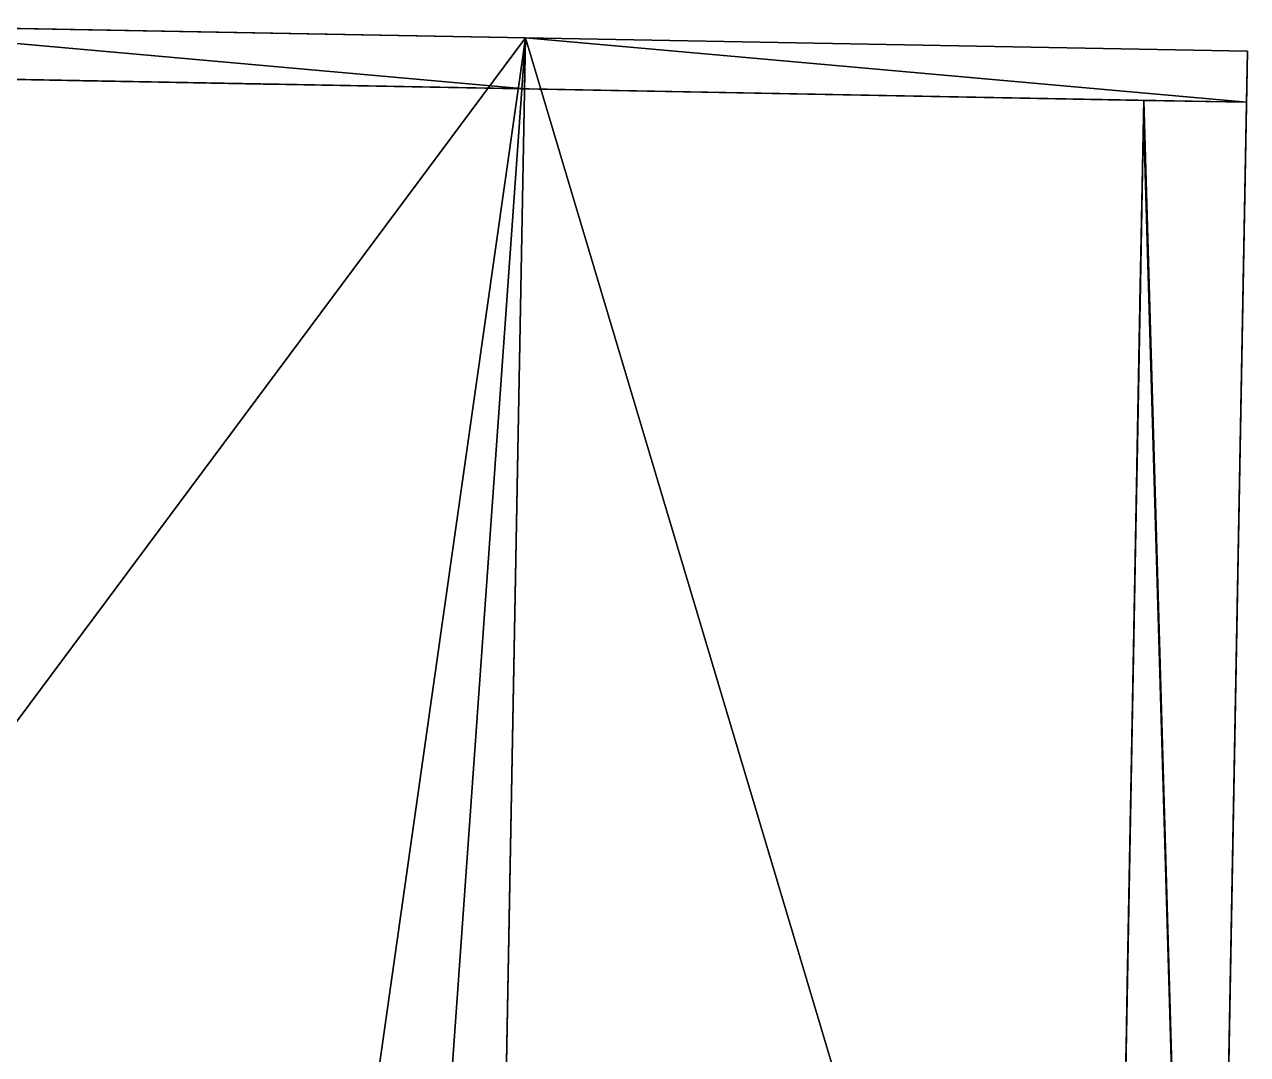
# Model space of a CAD drawing. Extents: x -326 to 297, y -335 to 287.
# Drawn here: x -14.2 to 297.2, y -10.4 to 251.8 of the extents above; entities that cross this region are included whole.
import ezdxf

# ---------------------------------------------------------------- set-up
doc = ezdxf.new("R2010")
doc.units = 0
doc.header["$MEASUREMENT"] = 0
doc.layers.get('0').update_dxf_attribs({"color": 13, "linetype": 'CONTINUOUS'})
doc.layers.add('ANNOTATIONS', color=172, linetype='CONTINUOUS')

# ---------------------------------------------------------------- blocks, each defined once
blk = doc.blocks.new('GROUP9_1')
at = {"color": 0}
for p, q in [((0, 0), (49.08, 0)), ((0, -41.9), (0, 0)), ((49.08, 0), (49.08, -41.9)), ((49.08, -41.9), (0, -41.9))]:
    blk.add_line(p, q, dxfattribs=at)
mesh = blk.add_polyface(dxfattribs=at)
corners = [(49.08, -41.9), (0, 0), (0, -41.9), (49.08, 0)]
mesh.append_faces([[corners[k] for k in face] for face in [(0, 1, 2), (1, 0, 3)]], dxfattribs={"vtx0": -1, "color": 0})
blk = doc.blocks.new('GROUP14_1')
at = {"color": 0}
for p, q in [((0, 0), (29.25, 0)), ((0, -31.96), (0, 0)), ((29.25, 0), (29.25, -31.96)), ((29.25, -31.96), (0, -31.96))]:
    blk.add_line(p, q, dxfattribs=at)
mesh = blk.add_polyface(dxfattribs=at)
corners = [(29.25, -31.96), (0, 0), (0, -31.96), (29.25, 0)]
mesh.append_faces([[corners[k] for k in face] for face in [(0, 1, 2), (1, 0, 3)]], dxfattribs={"vtx0": -1, "color": 0})
blk = doc.blocks.new('GROUP13_1')
at = {"color": 0}
for p, q in [((0, 0), (40.35, 0)), ((0, -30.07), (0, 0)), ((40.35, 0), (40.35, -30.07)), ((40.35, -30.07), (0, -30.07))]:
    blk.add_line(p, q, dxfattribs=at)
mesh = blk.add_polyface(dxfattribs=at)
corners = [(40.35, -30.07), (0, 0), (0, -30.07), (40.35, 0)]
mesh.append_faces([[corners[k] for k in face] for face in [(0, 1, 2), (1, 0, 3)]], dxfattribs={"vtx0": -1, "color": 0})
blk = doc.blocks.new('GROUP11_1')
at = {"color": 0}
for p, q in [((0, 0), (44.24, 0)), ((0, -30.07), (0, 0)), ((44.24, 0), (44.24, -30.07)), ((44.24, -30.07), (0, -30.07))]:
    blk.add_line(p, q, dxfattribs=at)
mesh = blk.add_polyface(dxfattribs=at)
corners = [(44.24, -30.07), (0, 0), (0, -30.07), (44.24, 0)]
mesh.append_faces([[corners[k] for k in face] for face in [(0, 1, 2), (1, 0, 3)]], dxfattribs={"vtx0": -1, "color": 0})
blk = doc.blocks.new('GROUP12_1')
at = {"color": 0}
for p, q in [((0, 0), (44.24, 0)), ((0, -30.07), (0, 0)), ((44.24, 0), (44.24, -30.07)), ((44.24, -30.07), (0, -30.07))]:
    blk.add_line(p, q, dxfattribs=at)
mesh = blk.add_polyface(dxfattribs=at)
corners = [(44.24, -30.07), (0, 0), (0, -30.07), (44.24, 0)]
mesh.append_faces([[corners[k] for k in face] for face in [(0, 1, 2), (1, 0, 3)]], dxfattribs={"vtx0": -1, "color": 0})
blk = doc.blocks.new('GROUP7_1')
at = {"color": 0}
for p, q in [((0, 0), (61.24, 0)), ((0, -41.17), (0, 0)), ((61.24, 0), (61.24, -41.17)), ((61.24, -41.17), (0, -41.17))]:
    blk.add_line(p, q, dxfattribs=at)
mesh = blk.add_polyface(dxfattribs=at)
corners = [(61.24, -41.17), (0, 0), (0, -41.17), (61.24, 0)]
mesh.append_faces([[corners[k] for k in face] for face in [(0, 1, 2), (1, 0, 3)]], dxfattribs={"vtx0": -1, "color": 0})

msp = doc.modelspace()

# ---------------------------------------------------------------- linework, layer by layer
at = {"color": 0}
for p, q in [((-70.4, 251.81, 160.92), (113.41, 248.4, 222.02)), ((-70.4, 251.81, 153.9), (113.41, 248.4, 215)), ((-70.4, 251.81, 160.92), (113.41, 248.4, 222.02)), ((-70.4, 251.81, 153.9), (113.41, 248.4, 215)), ((113.41, 248.4, 222.02), (102.7, -328.05, 222.02)), ((113.41, 248.4, 222.02), (102.7, -328.05, 222.02)), ((113.41, 248.4, 215), (113.17, 235.42, 215)), ((113.41, 248.4, 215), (113.17, 235.42, 215)), ((113.41, 248.4, 222.02), (297.23, 244.98, 160.92)), ((113.41, 248.4, 222.02), (297.23, 244.98, 160.92)), ((297.23, 244.98, 153.9), (113.41, 248.4, 215)), ((297.23, 244.98, 153.9), (113.41, 248.4, 215)), ((195.03, 233.9, -34.08), (-301.82, 243.13, -0.25)), ((297.23, 244.98, 160.92), (286.52, -331.47, 160.92)), ((297.23, 244.98, 160.92), (286.52, -331.47, 160.92)), ((297.23, 244.98, 153.9), (296.99, 232, 153.9)), ((297.23, 244.98, 153.9), (296.99, 232, 153.9)), ((297.23, 244.98, 160.92), (297.23, 244.98, 153.9)), ((297.23, 244.98, 160.92), (297.23, 244.98, 153.9)), ((-70.64, 238.83, 153.9), (113.17, 235.42, 215)), ((-70.64, 238.83, 153.9), (113.17, 235.42, 215)), ((-56.54, 238.57, -0.2), (195.03, 233.9, -0.2)), ((-56.54, 238.57, -0.2), (195.03, 233.9, -0.2)), ((68.03, 236.26, 149.56), (-3.21, 237.58, 149.56)), ((-3.21, 237.58, 98.38), (68.03, 236.26, 98.38)), ((-3.21, 237.58, 149.56), (-3.21, 237.58, 98.38)), ((-3.21, 237.58, 98.38), (68.03, 236.26, 98.38)), ((68.03, 236.26, 149.56), (-3.21, 237.58, 149.56)), ((-3.21, 237.58, 149.56), (-3.21, 237.58, 98.38)), ((0.79, 237.5, 145.56), (64.03, 236.33, 145.56)), ((0.79, 237.5, 102.38), (0.79, 237.5, 145.56)), ((64.03, 236.33, 102.38), (0.79, 237.5, 102.38)), ((64.03, 236.33, 102.38), (0.79, 237.5, 102.38)), ((0.79, 237.5, 102.38), (0.79, 237.5, 145.56)), ((0.79, 237.5, 145.56), (64.03, 236.33, 145.56)), ((11.46, 237.31, 3.86), (50.7, 236.58, 3.86)), ((11.46, 237.31, 45.82), (11.46, 237.31, 3.86)), ((50.7, 236.58, 45.82), (11.46, 237.31, 45.82)), ((50.7, 236.58, 45.82), (11.46, 237.31, 45.82)), ((11.46, 237.31, 45.82), (11.46, 237.31, 3.86)), ((11.46, 237.31, 3.86), (50.7, 236.58, 3.86)), ((15.46, 237.23, 7.86), (46.7, 236.65, 7.86)), ((15.46, 237.23, 41.82), (15.46, 237.23, 7.86)), ((46.7, 236.65, 41.82), (15.46, 237.23, 41.82)), ((46.7, 236.65, 41.82), (15.46, 237.23, 41.82)), ((15.46, 237.23, 41.82), (15.46, 237.23, 7.86)), ((15.46, 237.23, 7.86), (46.7, 236.65, 7.86)), ((46.7, 236.65, 7.86), (46.7, 236.65, 41.82)), ((46.7, 236.65, 7.86), (46.7, 236.65, 41.82)), ((50.7, 236.58, 3.86), (50.7, 236.58, 45.82)), ((50.7, 236.58, 3.86), (50.7, 236.58, 45.82)), ((64.03, 236.33, 145.56), (64.03, 236.33, 102.38)), ((64.03, 236.33, 145.56), (64.03, 236.33, 102.38)), ((68.03, 236.26, 98.38), (68.03, 236.26, 149.56)), ((68.03, 236.26, 98.38), (68.03, 236.26, 149.56)), ((113.17, 235.42, 215), (296.99, 232, 153.9)), ((113.17, 235.42, 215), (296.99, 232, 153.9)), ((264.43, 232.61, -38.8), (195.03, 233.9, -34.08)), ((195.03, 233.9, -0.2), (195.03, 233.9, -34.08)), ((195.03, 233.9, -0.2), (195.03, 233.9, -34.08)), ((270.8, 232.49, 153.9), (264.43, 232.61, 153.9)), ((264.43, 232.61, 153.9), (264.43, 232.61, -38.8)), ((270.8, 232.49, -39.23), (264.43, 232.61, -38.8)), ((264.43, 232.61, 153.9), (264.43, 232.61, -38.8)), ((270.8, 232.49, 153.9), (264.43, 232.61, 153.9)), ((270.73, 228.49, -39.23), (270.8, 232.49, -39.23)), ((270.73, 228.49, 153.9), (270.8, 232.49, 153.9)), ((270.73, 228.49, 153.9), (270.8, 232.49, 153.9)), ((270.8, 232.49, 153.9), (270.8, 232.49, -39.23)), ((296.99, 232, 153.9), (270.8, 232.49, 153.9)), ((296.99, 232, 153.9), (270.8, 232.49, 153.9)), ((270.8, 232.49, 153.9), (270.8, 232.49, -39.23)), ((286.76, -318.49, 153.9), (296.99, 232, 153.9)), ((286.76, -318.49, 153.9), (296.99, 232, 153.9)), ((270.73, 228.49, 153.9), (260.65, -314, 153.9)), ((270.73, 228.49, 153.9), (260.65, -314, 153.9)), ((266.32, -9.06, -39.23), (270.73, 228.49, -39.23)), ((270.73, 228.49, -39.23), (270.73, 228.49, 153.9)), ((270.73, 228.49, -39.23), (270.73, 228.49, 153.9)), ((270.08, 193.45, 96.04), (268.98, 134.39, 96.04)), ((268.98, 134.39, 147.94), (270.08, 193.45, 147.94)), ((268.98, 134.39, 147.94), (270.08, 193.45, 147.94)), ((270.08, 193.45, 96.04), (268.98, 134.39, 96.04)), ((270.08, 193.45, 147.94), (270.08, 193.45, 96.04)), ((270.08, 193.45, 147.94), (270.08, 193.45, 96.04)), ((270.02, 190.46, 5.03), (269.02, 136.22, 5.03)), ((269.02, 136.22, 45.1), (270.02, 190.46, 45.1)), ((269.02, 136.22, 45.1), (270.02, 190.46, 45.1)), ((270.02, 190.46, 5.03), (269.02, 136.22, 5.03)), ((270.02, 190.46, 45.1), (270.02, 190.46, 5.03)), ((270.02, 190.46, 45.1), (270.02, 190.46, 5.03)), ((270, 189.46, 143.94), (269.06, 138.39, 143.94)), ((269.06, 138.39, 100.04), (270, 189.46, 100.04)), ((269.06, 138.39, 100.04), (270, 189.46, 100.04)), ((270, 189.46, 143.94), (269.06, 138.39, 143.94)), ((270, 189.46, 100.04), (270, 189.46, 143.94)), ((270, 189.46, 100.04), (270, 189.46, 143.94)), ((269.95, 186.46, 9.03), (269.09, 140.22, 9.03)), ((269.09, 140.22, 41.1), (269.95, 186.46, 41.1)), ((269.09, 140.22, 41.1), (269.95, 186.46, 41.1)), ((269.95, 186.46, 9.03), (269.09, 140.22, 9.03)), ((269.95, 186.46, 41.1), (269.95, 186.46, 9.03)), ((269.95, 186.46, 41.1), (269.95, 186.46, 9.03)), ((269.09, 140.22, 9.03), (269.09, 140.22, 41.1)), ((269.09, 140.22, 9.03), (269.09, 140.22, 41.1)), ((269.06, 138.39, 143.94), (269.06, 138.39, 100.04)), ((269.06, 138.39, 143.94), (269.06, 138.39, 100.04)), ((268.98, 134.39, 96.04), (268.98, 134.39, 147.94)), ((268.98, 134.39, 96.04), (268.98, 134.39, 147.94)), ((269.02, 136.22, 5.03), (269.02, 136.22, 45.1)), ((269.02, 136.22, 5.03), (269.02, 136.22, 45.1)), ((267.53, 56.43, 3.74), (266.53, 2.19, 3.74)), ((266.53, 2.19, 43.81), (267.53, 56.43, 43.81)), ((266.53, 2.19, 43.81), (267.53, 56.43, 43.81)), ((267.53, 56.43, 3.74), (266.53, 2.19, 3.74)), ((267.53, 56.43, 43.81), (267.53, 56.43, 3.74)), ((267.53, 56.43, 43.81), (267.53, 56.43, 3.74)), ((267.46, 52.43, 7.74), (266.6, 6.19, 7.74)), ((266.6, 6.19, 39.81), (267.46, 52.43, 39.81)), ((267.46, 52.43, 7.74), (266.6, 6.19, 7.74)), ((266.6, 6.19, 39.81), (267.46, 52.43, 39.81)), ((267.46, 52.43, 39.81), (267.46, 52.43, 7.74)), ((267.46, 52.43, 39.81), (267.46, 52.43, 7.74)), ((267.34, 46.04, 104.81), (266.3, -9.84, 104.81)), ((266.3, -9.84, 150.89), (267.34, 46.04, 150.89)), ((267.34, 46.04, 104.81), (266.3, -9.84, 104.81)), ((266.3, -9.84, 150.89), (267.34, 46.04, 150.89)), ((267.34, 46.04, 150.89), (267.34, 46.04, 104.81)), ((267.34, 46.04, 150.89), (267.34, 46.04, 104.81)), ((267.26, 41.6, 109.41), (266.38, -5.4, 109.41)), ((267.26, 41.6, 146.29), (266.38, -5.4, 146.29)), ((267.26, 41.6, 146.29), (266.38, -5.4, 146.29)), ((267.26, 41.6, 109.41), (266.38, -5.4, 109.41)), ((267.26, 41.6, 146.29), (267.26, 41.6, 109.41)), ((267.26, 41.6, 146.29), (267.26, 41.6, 109.41)), ((266.6, 6.19, 7.74), (266.6, 6.19, 39.81)), ((266.6, 6.19, 7.74), (266.6, 6.19, 39.81)), ((266.53, 2.19, 3.74), (266.53, 2.19, 43.81)), ((266.53, 2.19, 3.74), (266.53, 2.19, 43.81)), ((266.38, -5.4, 109.41), (266.38, -5.4, 146.29)), ((266.38, -5.4, 109.41), (266.38, -5.4, 146.29)), ((264.97, -81.37, 43.15), (266.32, -9.06, 43.15)), ((264.97, -81.37, -39.23), (266.32, -9.06, -39.23)), ((264.97, -81.37, 43.15), (266.32, -9.06, 43.15)), ((266.32, -9.06, 43.15), (266.32, -9.06, -39.23)), ((266.32, -9.06, 43.15), (266.32, -9.06, -39.23)), ((266.3, -9.84, 104.81), (266.3, -9.84, 150.89)), ((266.3, -9.84, 104.81), (266.3, -9.84, 150.89))]:
    msp.add_line(p, q, dxfattribs=at)

# ---------------------------------------------------------------- block references
at = {"layer": 'ANNOTATIONS', "color": 0, "extrusion": (0.01858, 0.999827, 2.15153e-31)}
msp.add_blockref('GROUP7_1', (-58.62, 144.56, 237.48), dxfattribs=at)
at = {"layer": 'ANNOTATIONS', "color": 0, "extrusion": (0.01858, 0.999827, 0)}
msp.add_blockref('GROUP14_1', (-41.29, 40.82, 237.48), dxfattribs=at)
at = {"layer": 'ANNOTATIONS', "color": 0, "extrusion": (0.999827, -0.01858, -4.1915e-31)}
msp.add_blockref('GROUP9_1', (144.36, 142.94, 266.44), dxfattribs=at)
at = {"layer": 'ANNOTATIONS', "color": 0, "extrusion": (0.999827, -0.01858, 0)}
for name, p in [('GROUP11_1', (146.2, 40.1, 266.44)), ('GROUP12_1', (12.15, 38.81, 266.44))]:
    msp.add_blockref(name, p, dxfattribs=at)
at = {"layer": 'ANNOTATIONS', "color": 0, "extrusion": (0.999827, -0.01858, -3.099e-09), "xscale": 1.11, "yscale": 1.15, "rotation": 360}
msp.add_blockref('GROUP13_1', (0.66, 145.14, 266.44), dxfattribs=at)

# ---------------------------------------------------------------- meshes
at = {"color": 0}
mesh = msp.add_polyface(dxfattribs=at)
corners = [(33.21, -326.76, 198.92), (-74.81, 14.3, 160.92), (-81.11, -324.64, 160.92), (-32.14, 53, 174.86), (102.7, -328.05, 222.02), (73.32, -314.52, 212.17), (73.08, -327.5, 212.17), (-70.4, 251.81, 160.92), (-73.3, 95.56, 160.92), (113.41, 248.4, 222.02), (33.45, -313.78, 198.92)]
mesh.append_faces([[corners[k] for k in face] for face in [(0, 1, 2), (4, 5, 6), (3, 7, 8)]], dxfattribs={"vtx0": -1, "color": 0})
mesh.append_faces([[corners[k] for k in face] for face in [(1, 0, 3), (7, 3, 9), (10, 3, 0), (9, 5, 4)]], dxfattribs={"vtx0": -1, "vtx1": -1, "color": 0})
mesh.append_faces([[corners[k] for k in face] for face in [(9, 3, 10)]], dxfattribs={"vtx0": -1, "vtx1": -1, "vtx2": -1, "color": 0})
mesh.append_faces([[corners[k] for k in face] for face in [(9, 10, 5)]], dxfattribs={"vtx0": -1, "vtx2": -1, "color": 0})
mesh = msp.add_polyface(dxfattribs=at)
corners = [(-70.4, 251.81, 153.9), (113.17, 235.42, 215), (-70.64, 238.83, 153.9), (113.41, 248.4, 215)]
mesh.append_faces([[corners[k] for k in face] for face in [(0, 1, 2), (1, 0, 3)]], dxfattribs={"vtx0": -1, "color": 0})
mesh = msp.add_polyface(dxfattribs=at)
corners = [(-70.4, 251.81, 160.92), (113.41, 248.4, 215), (-70.4, 251.81, 153.9), (113.41, 248.4, 222.02), (297.23, 244.98, 160.92), (297.23, 244.98, 153.9)]
mesh.append_faces([[corners[k] for k in face] for face in [(0, 1, 2), (1, 4, 5)]], dxfattribs={"vtx0": -1, "color": 0})
mesh.append_faces([[corners[k] for k in face] for face in [(4, 1, 3)]], dxfattribs={"vtx0": -1, "vtx1": -1, "color": 0})
mesh.append_faces([[corners[k] for k in face] for face in [(1, 0, 3)]], dxfattribs={"vtx0": -1, "vtx2": -1, "color": 0})
mesh = msp.add_polyface(dxfattribs=at)
corners = [(286.52, -331.47, 160.92), (113.41, 248.4, 222.02), (102.7, -328.05, 222.02), (297.23, 244.98, 160.92)]
mesh.append_faces([[corners[k] for k in face] for face in [(0, 1, 2), (1, 0, 3)]], dxfattribs={"vtx0": -1, "color": 0})
mesh = msp.add_polyface(dxfattribs=at)
corners = [(113.41, 248.4, 215), (296.99, 232, 153.9), (113.17, 235.42, 215), (297.23, 244.98, 153.9)]
mesh.append_faces([[corners[k] for k in face] for face in [(0, 1, 2), (1, 0, 3)]], dxfattribs={"vtx0": -1, "color": 0})
mesh = msp.add_polyface(dxfattribs=at)
corners = [(-90.49, 239.2, -0.2), (-166.03, 240.6, 57.31), (-90.49, 239.2, 79.97), (-215.01, 241.51, 57.31), (-166.03, 240.6, 80.74), (-56.54, 238.57, 79.97), (-41.37, 238.29, 153.9), (-35.4, 238.18, 113.12), (-41.37, 238.29, 113.12), (-3.21, 237.58, 149.56), (68.03, 236.26, 149.56), (113.17, 235.42, 215), (-44.46, 238.35, 153.9), (-70.64, 238.83, 153.9), (264.43, 232.61, 153.9), (270.8, 232.49, 153.9), (296.99, 232, 153.9), (195.03, 233.9, -34.08), (264.43, 232.61, -38.8), (195.03, 233.9, -0.2), (50.7, 236.58, 3.86), (11.46, 237.31, 3.86), (50.7, 236.58, 45.82), (68.03, 236.26, 98.38), (-3.21, 237.58, 98.38), (-301.82, 243.13, -0.2), (-301.82, 243.13, 105.97), (-215.01, 241.51, 80.74), (-35.4, 238.18, 105.97), (-56.54, 238.57, -0.2), (11.46, 237.31, 45.82)]
mesh.append_faces([[corners[k] for k in face] for face in [(6, 7, 8), (11, 12, 13), (15, 11, 16), (17, 14, 18)]], dxfattribs={"vtx0": -1, "color": 0})
mesh.append_faces([[corners[k] for k in face] for face in [(0, 1, 2), (1, 0, 3), (2, 4, 5), (9, 6, 10), (12, 11, 6), (14, 11, 15), (20, 19, 21), (23, 4, 24), (25, 3, 0), (3, 26, 27), (27, 26, 4), (24, 28, 9), (29, 21, 19), (21, 5, 30), (30, 5, 22)]], dxfattribs={"vtx0": -1, "vtx1": -1, "color": 0})
mesh.append_faces([[corners[k] for k in face] for face in [(7, 6, 9), (6, 11, 14), (14, 19, 20), (14, 22, 23), (23, 22, 5), (23, 5, 4), (14, 10, 6), (4, 26, 24)]], dxfattribs={"vtx0": -1, "vtx1": -1, "vtx2": -1, "color": 0})
mesh.append_faces([[corners[k] for k in face] for face in [(2, 1, 4), (14, 17, 19), (14, 20, 22), (14, 23, 10), (3, 25, 26), (24, 26, 28), (9, 28, 7), (21, 29, 5)]], dxfattribs={"vtx0": -1, "vtx2": -1, "color": 0})
mesh = msp.add_polyface(dxfattribs=at)
corners = [(-301.82, 243.13, -0.25), (-90.49, 239.2, -3.29), (195.03, 233.9, -34.08), (-90.49, 239.2, -0.2), (-301.82, 243.13, -0.2), (-56.54, 238.57, -3.29), (195.03, 233.9, -0.2), (-56.54, 238.57, -0.2)]
mesh.append_faces([[corners[k] for k in face] for face in [(3, 0, 4), (6, 5, 7)]], dxfattribs={"vtx0": -1, "color": 0})
mesh.append_faces([[corners[k] for k in face] for face in [(0, 1, 2), (1, 0, 3), (2, 5, 6), (5, 2, 1)]], dxfattribs={"vtx0": -1, "vtx1": -1, "color": 0})
mesh = msp.add_polyface(dxfattribs=at)
corners = [(286.76, -318.49, 153.9), (286.52, -331.47, 160.92), (286.52, -331.47, 153.9), (297.23, 244.98, 160.92), (296.99, 232, 153.9), (297.23, 244.98, 153.9)]
mesh.append_faces([[corners[k] for k in face] for face in [(0, 1, 2), (3, 4, 5)]], dxfattribs={"vtx0": -1, "color": 0})
mesh.append_faces([[corners[k] for k in face] for face in [(1, 0, 3)]], dxfattribs={"vtx0": -1, "vtx1": -1, "color": 0})
mesh.append_faces([[corners[k] for k in face] for face in [(3, 0, 4)]], dxfattribs={"vtx0": -1, "vtx2": -1, "color": 0})
mesh = msp.add_polyface(dxfattribs=at)
corners = [(-3.21, 237.58, 98.38), (0.79, 237.5, 102.38), (68.03, 236.26, 98.38), (-3.21, 237.58, 149.56), (0.79, 237.5, 145.56), (64.03, 236.33, 145.56), (64.03, 236.33, 102.38), (68.03, 236.26, 149.56)]
mesh.append_faces([[corners[k] for k in face] for face in [(0, 1, 2), (1, 3, 4), (4, 3, 5), (2, 6, 7), (6, 2, 1), (7, 5, 3)]], dxfattribs={"vtx0": -1, "vtx1": -1, "color": 0})
mesh.append_faces([[corners[k] for k in face] for face in [(1, 0, 3), (7, 6, 5)]], dxfattribs={"vtx0": -1, "vtx2": -1, "color": 0})
mesh = msp.add_polyface(dxfattribs=at)
corners = [(0.79, 237.5, 102.38), (1.79, 237.49, 103.38), (64.03, 236.33, 102.38), (0.79, 237.5, 145.56), (1.79, 237.49, 144.56), (63.03, 236.35, 144.56), (63.03, 236.35, 103.38), (64.03, 236.33, 145.56)]
mesh.append_faces([[corners[k] for k in face] for face in [(0, 1, 2), (1, 3, 4), (4, 3, 5), (2, 6, 7), (6, 2, 1), (7, 5, 3)]], dxfattribs={"vtx0": -1, "vtx1": -1, "color": 0})
mesh.append_faces([[corners[k] for k in face] for face in [(1, 0, 3), (7, 6, 5)]], dxfattribs={"vtx0": -1, "vtx2": -1, "color": 0})
mesh = msp.add_polyface(dxfattribs=at)
corners = [(11.46, 237.31, 3.86), (15.46, 237.23, 7.86), (50.7, 236.58, 3.86), (11.46, 237.31, 45.82), (15.46, 237.23, 41.82), (46.7, 236.65, 41.82), (46.7, 236.65, 7.86), (50.7, 236.58, 45.82)]
mesh.append_faces([[corners[k] for k in face] for face in [(0, 1, 2), (1, 3, 4), (4, 3, 5), (2, 6, 7), (6, 2, 1), (7, 5, 3)]], dxfattribs={"vtx0": -1, "vtx1": -1, "color": 0})
mesh.append_faces([[corners[k] for k in face] for face in [(1, 0, 3), (7, 6, 5)]], dxfattribs={"vtx0": -1, "vtx2": -1, "color": 0})
mesh = msp.add_polyface(dxfattribs=at)
corners = [(15.46, 237.23, 7.86), (16.46, 237.21, 8.86), (46.7, 236.65, 7.86), (15.46, 237.23, 41.82), (16.46, 237.21, 40.82), (45.7, 236.67, 40.82), (45.7, 236.67, 8.86), (46.7, 236.65, 41.82)]
mesh.append_faces([[corners[k] for k in face] for face in [(0, 1, 2), (1, 3, 4), (4, 3, 5), (2, 6, 7), (6, 2, 1), (7, 5, 3)]], dxfattribs={"vtx0": -1, "vtx1": -1, "color": 0})
mesh.append_faces([[corners[k] for k in face] for face in [(1, 0, 3), (7, 6, 5)]], dxfattribs={"vtx0": -1, "vtx2": -1, "color": 0})
mesh = msp.add_polyface(dxfattribs=at)
corners = [(260.65, -314, 153.9), (286.76, -318.49, 153.9), (260.57, -318, 153.9), (270.73, 228.49, 153.9), (270.8, 232.49, 153.9), (296.99, 232, 153.9)]
mesh.append_faces([[corners[k] for k in face] for face in [(0, 1, 2), (1, 4, 5)]], dxfattribs={"vtx0": -1, "color": 0})
mesh.append_faces([[corners[k] for k in face] for face in [(1, 0, 3), (1, 3, 4)]], dxfattribs={"vtx0": -1, "vtx2": -1, "color": 0})
mesh = msp.add_polyface(dxfattribs=at)
corners = [(264.43, 232.61, -38.8), (270.8, 232.49, 153.9), (270.8, 232.49, -39.23), (264.43, 232.61, 153.9)]
mesh.append_faces([[corners[k] for k in face] for face in [(0, 1, 2), (1, 0, 3)]], dxfattribs={"vtx0": -1, "color": 0})
mesh = msp.add_polyface(dxfattribs=at)
corners = [(270.8, 232.49, -39.23), (270.73, 228.49, 153.9), (270.73, 228.49, -39.23), (270.8, 232.49, 153.9)]
mesh.append_faces([[corners[k] for k in face] for face in [(0, 1, 2), (1, 0, 3)]], dxfattribs={"vtx0": -1, "color": 0})
mesh = msp.add_polyface(dxfattribs=at)
corners = [(260.65, -314, -0.2), (261.25, -281.88, 5.67), (261.06, -291.92, 64.29), (264.97, -81.37, -0.2), (262.25, -227.64, 5.67), (262.25, -227.64, 45.74), (262.36, -222.11, 64.29), (262.36, -222.11, 148.98), (263.71, -149.22, 109.26), (264.65, -98.88, 109.26), (264.65, -98.88, 149.33), (264.97, -81.37, 43.15), (266.32, -9.06, 43.15), (266.3, -9.84, 104.81), (267.34, 46.04, 104.81), (266.53, 2.19, 43.81), (266.53, 2.19, 3.74), (267.53, 56.43, 43.81), (267.34, 46.04, 150.89), (261.25, -281.88, 45.74), (266.32, -9.06, -39.23), (270.73, 228.49, -39.23), (267.53, 56.43, 3.74), (269.02, 136.22, 5.03), (268.98, 134.39, 96.04), (270.02, 190.46, 5.03), (270.02, 190.46, 45.1), (270.08, 193.45, 96.04), (270.08, 193.45, 147.94), (260.65, -314, 153.9), (261.06, -291.92, 148.98), (270.73, 228.49, 153.9), (263.71, -149.22, 149.33), (266.3, -9.84, 150.89), (268.98, 134.39, 147.94), (269.02, 136.22, 45.1)]
mesh.append_faces([[corners[k] for k in face] for face in [(1, 3, 4), (4, 3, 5), (6, 3, 7), (8, 3, 9), (9, 3, 10), (12, 13, 11), (13, 12, 14), (15, 12, 16), (14, 17, 18), (2, 19, 6), (19, 2, 1), (20, 16, 12), (16, 21, 22), (22, 23, 17), (23, 21, 25), (25, 21, 26), (27, 21, 28), (29, 30, 31), (30, 0, 2), (32, 7, 8), (33, 11, 13), (34, 17, 24), (31, 28, 21), (24, 35, 27), (35, 24, 23)]], dxfattribs={"vtx0": -1, "vtx1": -1, "color": 0})
mesh.append_faces([[corners[k] for k in face] for face in [(0, 1, 2), (5, 3, 6), (7, 3, 8), (14, 12, 15), (22, 21, 23), (17, 23, 24), (26, 21, 27), (31, 7, 32), (31, 32, 33), (33, 10, 11), (31, 18, 34), (34, 18, 17)]], dxfattribs={"vtx0": -1, "vtx1": -1, "vtx2": -1, "color": 0})
mesh.append_faces([[corners[k] for k in face] for face in [(1, 0, 3), (10, 3, 11), (14, 15, 17), (6, 19, 5), (16, 20, 21), (30, 29, 0), (31, 30, 7), (33, 32, 10), (31, 33, 18), (31, 34, 28), (27, 35, 26)]], dxfattribs={"vtx0": -1, "vtx2": -1, "color": 0})
mesh = msp.add_polyface(dxfattribs=at)
corners = [(268.98, 134.39, 96.04), (269.06, 138.39, 100.04), (268.98, 134.39, 147.94), (270.08, 193.45, 96.04), (270, 189.46, 100.04), (270, 189.46, 143.94), (269.06, 138.39, 143.94), (270.08, 193.45, 147.94)]
mesh.append_faces([[corners[k] for k in face] for face in [(0, 1, 2), (1, 3, 4), (4, 3, 5), (2, 6, 7), (6, 2, 1), (7, 5, 3)]], dxfattribs={"vtx0": -1, "vtx1": -1, "color": 0})
mesh.append_faces([[corners[k] for k in face] for face in [(1, 0, 3), (7, 6, 5)]], dxfattribs={"vtx0": -1, "vtx2": -1, "color": 0})
mesh = msp.add_polyface(dxfattribs=at)
corners = [(269.02, 136.22, 5.03), (269.09, 140.22, 9.03), (269.02, 136.22, 45.1), (270.02, 190.46, 5.03), (269.95, 186.46, 9.03), (269.95, 186.46, 41.1), (269.09, 140.22, 41.1), (270.02, 190.46, 45.1)]
mesh.append_faces([[corners[k] for k in face] for face in [(0, 1, 2), (1, 3, 4), (4, 3, 5), (2, 6, 7), (6, 2, 1), (7, 5, 3)]], dxfattribs={"vtx0": -1, "vtx1": -1, "color": 0})
mesh.append_faces([[corners[k] for k in face] for face in [(1, 0, 3), (7, 6, 5)]], dxfattribs={"vtx0": -1, "vtx2": -1, "color": 0})
mesh = msp.add_polyface(dxfattribs=at)
corners = [(269.06, 138.39, 100.04), (269.07, 139.39, 101.04), (269.06, 138.39, 143.94), (270, 189.46, 100.04), (269.99, 188.46, 101.04), (269.99, 188.46, 142.94), (269.07, 139.39, 142.94), (270, 189.46, 143.94)]
mesh.append_faces([[corners[k] for k in face] for face in [(0, 1, 2), (1, 3, 4), (4, 3, 5), (2, 6, 7), (6, 2, 1), (7, 5, 3)]], dxfattribs={"vtx0": -1, "vtx1": -1, "color": 0})
mesh.append_faces([[corners[k] for k in face] for face in [(1, 0, 3), (7, 6, 5)]], dxfattribs={"vtx0": -1, "vtx2": -1, "color": 0})
mesh = msp.add_polyface(dxfattribs=at)
corners = [(269.09, 140.22, 9.03), (269.11, 141.22, 10.03), (269.09, 140.22, 41.1), (269.95, 186.46, 9.03), (269.93, 185.46, 10.03), (269.93, 185.46, 40.1), (269.11, 141.22, 40.1), (269.95, 186.46, 41.1)]
mesh.append_faces([[corners[k] for k in face] for face in [(0, 1, 2), (1, 3, 4), (4, 3, 5), (2, 6, 7), (6, 2, 1), (7, 5, 3)]], dxfattribs={"vtx0": -1, "vtx1": -1, "color": 0})
mesh.append_faces([[corners[k] for k in face] for face in [(1, 0, 3), (7, 6, 5)]], dxfattribs={"vtx0": -1, "vtx2": -1, "color": 0})
mesh = msp.add_polyface(dxfattribs=at)
corners = [(266.53, 2.19, 3.74), (266.6, 6.19, 7.74), (266.53, 2.19, 43.81), (267.53, 56.43, 3.74), (267.46, 52.43, 7.74), (267.46, 52.43, 39.81), (266.6, 6.19, 39.81), (267.53, 56.43, 43.81)]
mesh.append_faces([[corners[k] for k in face] for face in [(0, 1, 2), (1, 3, 4), (4, 3, 5), (2, 6, 7), (6, 2, 1), (7, 5, 3)]], dxfattribs={"vtx0": -1, "vtx1": -1, "color": 0})
mesh.append_faces([[corners[k] for k in face] for face in [(1, 0, 3), (7, 6, 5)]], dxfattribs={"vtx0": -1, "vtx2": -1, "color": 0})
mesh = msp.add_polyface(dxfattribs=at)
corners = [(266.6, 6.19, 7.74), (266.62, 7.19, 8.74), (266.6, 6.19, 39.81), (267.46, 52.43, 7.74), (267.44, 51.43, 8.74), (267.44, 51.43, 38.81), (266.62, 7.19, 38.81), (267.46, 52.43, 39.81)]
mesh.append_faces([[corners[k] for k in face] for face in [(0, 1, 2), (1, 3, 4), (4, 3, 5), (2, 6, 7), (6, 2, 1), (7, 5, 3)]], dxfattribs={"vtx0": -1, "vtx1": -1, "color": 0})
mesh.append_faces([[corners[k] for k in face] for face in [(1, 0, 3), (7, 6, 5)]], dxfattribs={"vtx0": -1, "vtx2": -1, "color": 0})
mesh = msp.add_polyface(dxfattribs=at)
corners = [(266.3, -9.84, 104.81), (266.38, -5.4, 109.41), (266.3, -9.84, 150.89), (267.34, 46.04, 104.81), (267.26, 41.6, 109.41), (267.26, 41.6, 146.29), (266.38, -5.4, 146.29), (267.34, 46.04, 150.89)]
mesh.append_faces([[corners[k] for k in face] for face in [(0, 1, 2), (1, 3, 4), (4, 3, 5), (2, 6, 7), (6, 2, 1), (7, 5, 3)]], dxfattribs={"vtx0": -1, "vtx1": -1, "color": 0})
mesh.append_faces([[corners[k] for k in face] for face in [(1, 0, 3), (7, 6, 5)]], dxfattribs={"vtx0": -1, "vtx2": -1, "color": 0})
mesh = msp.add_polyface(dxfattribs=at)
corners = [(266.38, -5.4, 109.41), (266.4, -4.29, 110.56), (266.38, -5.4, 146.29), (267.26, 41.6, 109.41), (266.4, -4.29, 145.14), (267.24, 40.49, 110.56), (267.26, 41.6, 146.29), (267.24, 40.49, 145.14)]
mesh.append_faces([[corners[k] for k in face] for face in [(0, 1, 2), (1, 3, 5), (6, 5, 3)]], dxfattribs={"vtx0": -1, "vtx1": -1, "color": 0})
mesh.append_faces([[corners[k] for k in face] for face in [(1, 0, 3), (2, 1, 4), (4, 6, 2), (6, 4, 7), (6, 7, 5)]], dxfattribs={"vtx0": -1, "vtx2": -1, "color": 0})
mesh = msp.add_polyface(dxfattribs=at)
corners = [(264.97, -81.37, -39.23), (265.01, -79.42, -37.29), (264.97, -81.37, -0.2), (266.32, -9.06, -39.23), (266.28, -11, -37.29), (266.28, -11, 41.21), (264.97, -81.37, 43.15), (265.01, -79.42, 41.21), (266.32, -9.06, 43.15)]
mesh.append_faces([[corners[k] for k in face] for face in [(0, 1, 2), (1, 3, 4), (4, 3, 5), (6, 7, 8), (7, 2, 1), (8, 5, 3)]], dxfattribs={"vtx0": -1, "vtx1": -1, "color": 0})
mesh.append_faces([[corners[k] for k in face] for face in [(1, 0, 3), (7, 6, 2), (8, 7, 5)]], dxfattribs={"vtx0": -1, "vtx2": -1, "color": 0})

doc.saveas('drawing.dxf')
